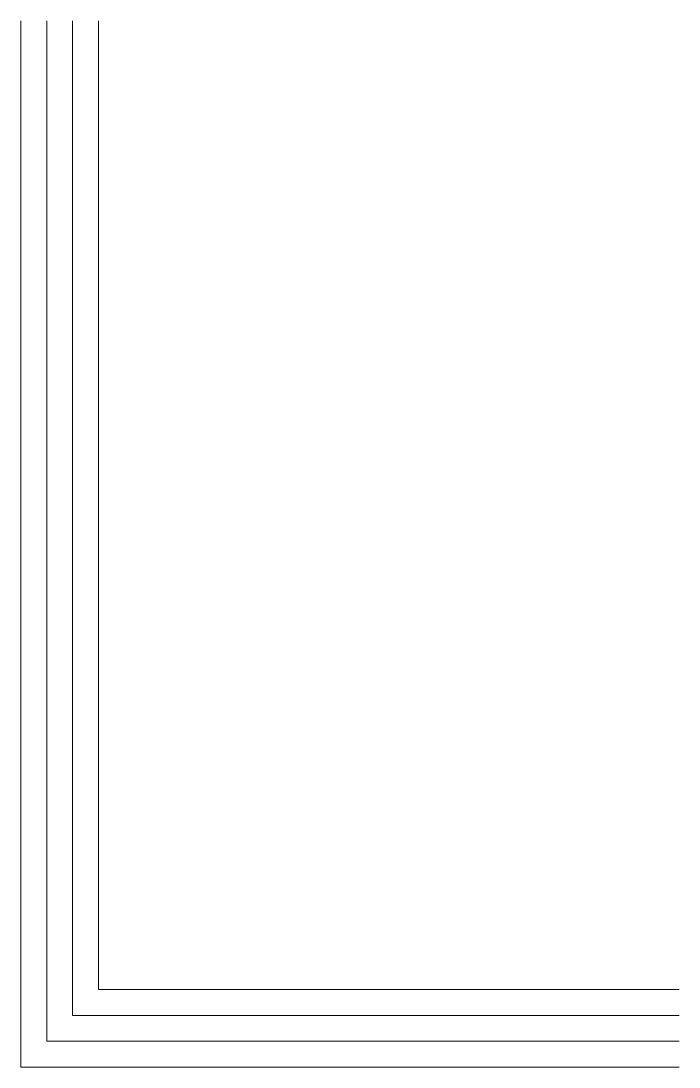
# Model space of a CAD drawing. Header units: inches. Extents: x 0 to 1700, y 0 to 2700.
import ezdxf

# ---------------------------------------------------------------- set-up
doc = ezdxf.new("R2010")
doc.units = ezdxf.units.IN
doc.header["$MEASUREMENT"] = 0
doc.layers.add('WINDOW_门窗', color=4, linetype='Continuous', lineweight=20, true_color=0x00ffff)

msp = doc.modelspace()

# ---------------------------------------------------------------- linework, layer by layer
at = {"layer": 'WINDOW_门窗', "ltscale": 100}
for p, q in [((0, 2700), (0, 0)), ((66.7, 2700), (66.7, 66.7)), ((133.3, 2700), (133.3, 133.3)), ((200, 2700), (200, 200)), ((200, 200), (1700, 200)), ((133.3, 133.3), (1700, 133.3)), ((66.7, 66.7), (1700, 66.7)), ((0, 0), (1700, 0))]:
    msp.add_line(p, q, dxfattribs=at)

doc.saveas('drawing.dxf')
